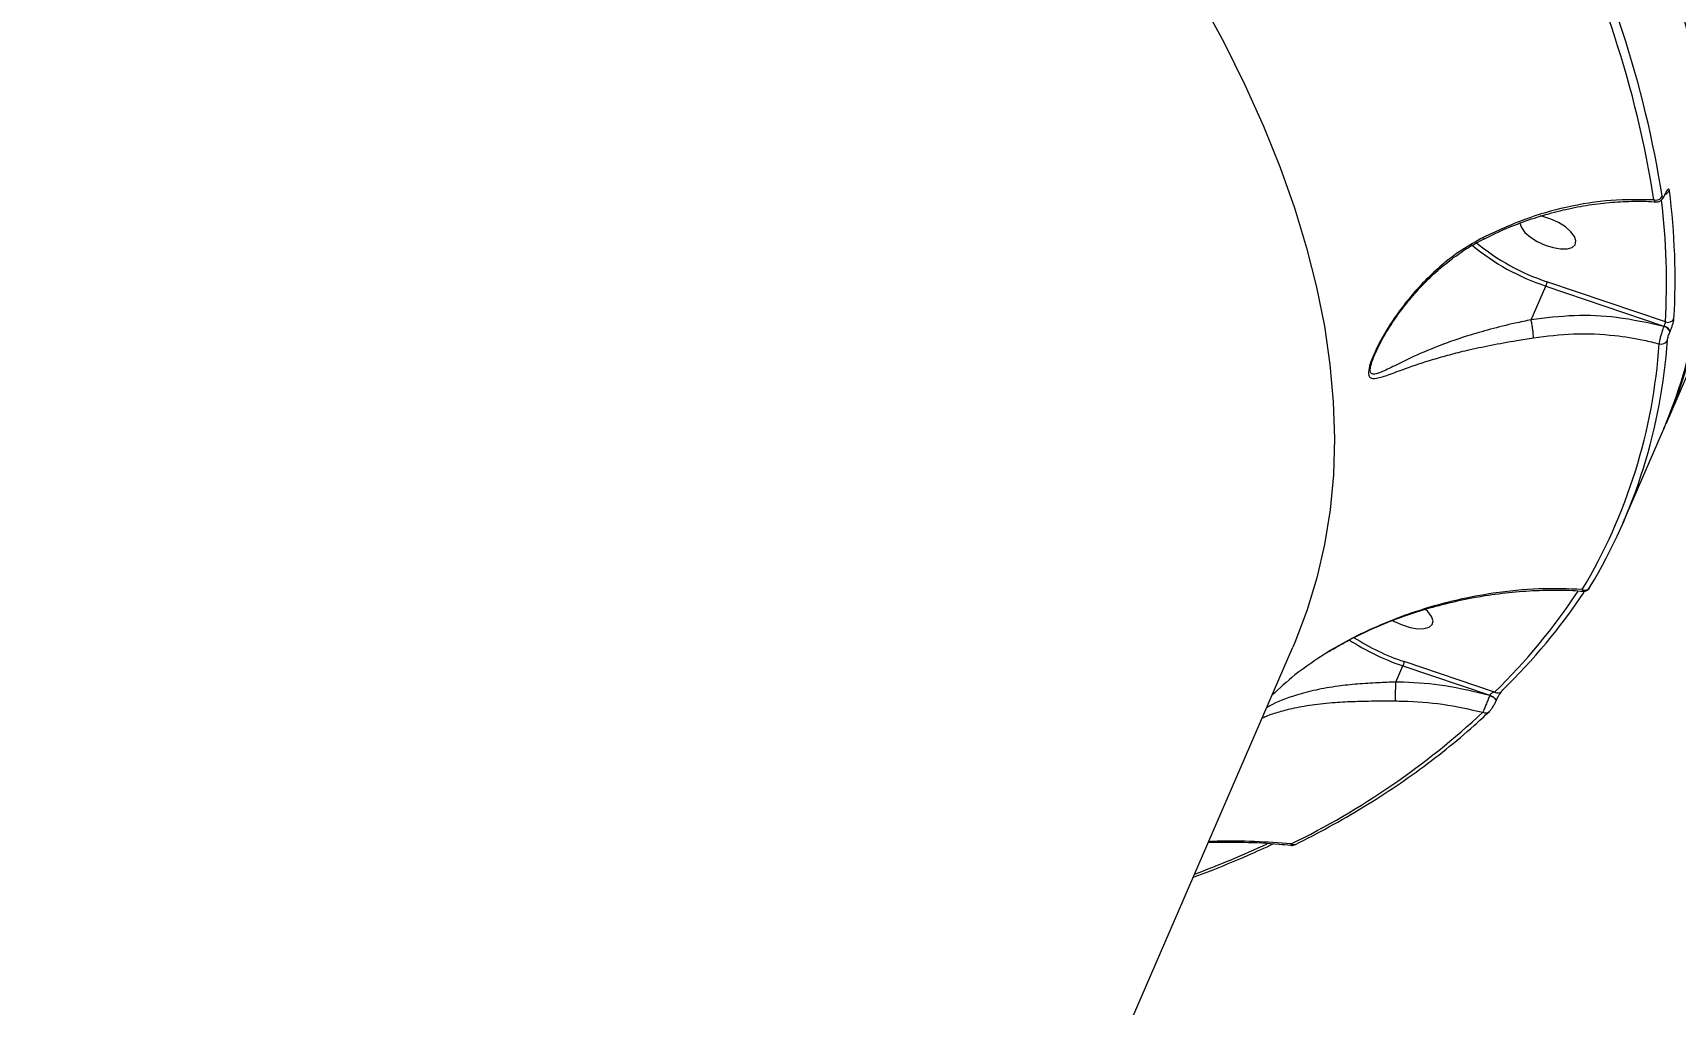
# Model space of a CAD drawing. Header units: millimetres. Extents: x -5238 to 5144, y -3542 to 5092.
# Drawn here: x 2874.9 to 3120.8, y 1143.1 to 1288.6 of the extents above; entities that cross this region are included whole.
import ezdxf

# ---------------------------------------------------------------- set-up
doc = ezdxf.new("R2010")
doc.units = ezdxf.units.MM
for name, color, linetype in [('DIKOM_ОБЪЕКТ', 7, 'Continuous'), ('DIKOM_РАЗМЕР_ЗОНА', 7, 'Continuous'), ('DIKOM_РАЗМЕР_ОБЪЕКТА', 7, 'Continuous')]:
    doc.layers.add(name, color=color, linetype=linetype)
doc.styles.add('style1', font='arial.ttf', dxfattribs={"width": 0.8})
doc.dimstyles.new('1-50', dxfattribs={"dimtxt": 300, "dimasz": 200, "dimexe": 100, "dimexo": 0, "dimgap": 100, "dimtad": 1, "dimtxsty": 'style1', "dimcen": 200, "dimclrd": 7, "dimclre": 7, "dimclrt": 7, "dimadec": 1, "dimazin": 2, "dimtfac": 1, "dimtmove": 0, "dimatfit": 2, "dimfxl": 0, "dimlwd": 25, "dimlwe": 18, "dimarcsym": 0})

# ---------------------------------------------------------------- blocks, each defined once
blk = doc.blocks.new('*D1')
at = {"layer": 'Defpoints', "color": 0, "transparency": 16777216}
for p in [(-4787.63, 5091.56), (3144.22, 5091.56), (-2554.16, -2403.28)]:
    blk.add_point(p, dxfattribs=at)
at = {"layer": 'DIKOM_РАЗМЕР_ЗОНА', "color": 7, "lineweight": 18, "transparency": 16777216}
for p, q in [((3144.22, 5091.56), (-4887.63, 5091.56)), ((-2554.16, -2403.28), (-4887.63, -2403.28))]:
    blk.add_line(p, q, dxfattribs=at)
at = {"layer": 'DIKOM_РАЗМЕР_ЗОНА', "color": 7, "lineweight": 25, "transparency": 16777216}
blk.add_line((-4787.63, -2203.28), (-4787.63, 4891.56), dxfattribs=at)
at = {"layer": 'DIKOM_РАЗМЕР_ЗОНА', "color": 7, "transparency": 16777216}
for points in [[(-4820.97, 4891.56), (-4754.3, 4891.56), (-4787.63, 5091.56)], [(-4820.97, -2203.28), (-4754.3, -2203.28), (-4787.63, -2403.28)]]:
    blk.add_solid(points, dxfattribs=at)
at = {"layer": 'DIKOM_РАЗМЕР_ЗОНА', "color": 7, "transparency": 16777216, "insert": (-5040.81, 1344.14), "char_height": 300, "attachment_point": 5, "rotation": 90, "style": 'style1'}
blk.add_mtext('7500', dxfattribs=at)
blk = doc.blocks.new('*D2')
at = {"layer": 'Defpoints', "color": 0, "transparency": 16777216}
for p in [(5144.22, 2720.02), (-4054.16, -903.28), (5144.22, -3441.88)]:
    blk.add_point(p, dxfattribs=at)
at = {"layer": 'DIKOM_РАЗМЕР_ЗОНА', "color": 7, "lineweight": 18, "transparency": 16777216}
for p, q in [((5144.22, 2720.02), (5144.22, -3541.88)), ((-4054.16, -903.28), (-4054.16, -3541.88))]:
    blk.add_line(p, q, dxfattribs=at)
at = {"layer": 'DIKOM_РАЗМЕР_ЗОНА', "color": 7, "lineweight": 25, "transparency": 16777216}
blk.add_line((-3854.16, -3441.88), (4944.22, -3441.88), dxfattribs=at)
at = {"layer": 'DIKOM_РАЗМЕР_ЗОНА', "color": 7, "transparency": 16777216}
for points in [[(-3854.16, -3408.54), (-3854.16, -3475.21), (-4054.16, -3441.88)], [(4944.22, -3408.54), (4944.22, -3475.21), (5144.22, -3441.88)]]:
    blk.add_solid(points, dxfattribs=at)
at = {"layer": 'DIKOM_РАЗМЕР_ЗОНА', "color": 7, "transparency": 16777216, "insert": (545.03, -3188.7), "char_height": 300, "attachment_point": 5, "style": 'style1'}
blk.add_mtext('9200', dxfattribs=at)
blk = doc.blocks.new('*D3')
at = {"layer": 'Defpoints', "color": 0, "transparency": 16777216}
for p in [(3889.93, 2956), (-2405.68, -161.05), (3889.93, -2949.28)]:
    blk.add_point(p, dxfattribs=at)
at = {"layer": 'DIKOM_РАЗМЕР_ОБЪЕКТА', "color": 7, "lineweight": 18, "transparency": 16777216}
for p, q in [((3889.93, 2956), (3889.93, -3049.28)), ((-2405.68, -161.05), (-2405.68, -3049.28))]:
    blk.add_line(p, q, dxfattribs=at)
at = {"layer": 'DIKOM_РАЗМЕР_ОБЪЕКТА', "color": 7, "lineweight": 25, "transparency": 16777216}
blk.add_line((-2205.68, -2949.28), (3689.93, -2949.28), dxfattribs=at)
at = {"layer": 'DIKOM_РАЗМЕР_ОБЪЕКТА', "color": 7, "transparency": 16777216}
for points in [[(-2205.68, -2915.95), (-2205.68, -2982.61), (-2405.68, -2949.28)], [(3689.93, -2915.95), (3689.93, -2982.61), (3889.93, -2949.28)]]:
    blk.add_solid(points, dxfattribs=at)
at = {"layer": 'DIKOM_РАЗМЕР_ОБЪЕКТА', "color": 7, "transparency": 16777216, "insert": (742.13, -2696.01), "char_height": 300, "attachment_point": 5, "style": 'style1'}
blk.add_mtext('6300', dxfattribs=at)

msp = doc.modelspace()

# ---------------------------------------------------------------- linework, layer by layer
at = {"layer": 'DIKOM_ОБЪЕКТ', "color": 7, "linetype": 'Continuous', "lineweight": 15}
for p, q in [((3119.251, 1264.289), (3119.279, 1264.355)), ((3119.293, 1264.47), (3119.265, 1264.404)), ((3100.98, 1261.063), (3100.594, 1261.148)), ((3099.23, 1245.601), (3101.415, 1250.648)), ((3101.415, 1250.648), (3119.11, 1244.634)), ((3119.33, 1245.267), (3101.597, 1251.294)), ((3119.11, 1244.634), (3119.09, 1244.589)), ((3119.49, 1230.118), (3125.23, 1243.372)), ((3120.021, 1243.79), (3120.04, 1243.836)), ((3113.035, 1215.213), (3118.775, 1228.467)), ((2947.098, 927.676), (3063.549, 1196.568)), ((3078.958, 1191.31), (3080.014, 1193.749)), ((3080.014, 1193.749), (3093.043, 1189.352)), ((3093.761, 1189.816), (3080.195, 1194.395)), ((3078.958, 1191.31), (3078.957, 1191.304)), ((3093.043, 1189.352), (3093.031, 1189.325)), ((3093.95, 1188.459), (3093.904, 1188.393)), ((3093.95, 1188.459), (3093.962, 1188.486))]:
    msp.add_line(p, q, dxfattribs=at)
at = {"layer": 'DIKOM_ОБЪЕКТ', "color": 7, "linetype": 'Continuous', "lineweight": 15, "flags": 128}
for points in [[(3049.842, 1293.403), (3053.271, 1287.067), (3056.384, 1280.788), (3059.178, 1274.572), (3061.649, 1268.425), (3063.796, 1262.352), (3065.617, 1256.359), (3067.11, 1250.452), (3068.273, 1244.636), (3069.106, 1238.916), (3069.607, 1233.298), (3069.777, 1227.787), (3069.615, 1222.389), (3069.121, 1217.107), (3068.295, 1211.948), (3067.14, 1206.916), (3065.654, 1202.015), (3063.841, 1197.251), (3063.549, 1196.568)], [(3119.252, 1264.292), (3119.263, 1264.331), (3119.265, 1264.404)], [(3119.278, 1264.353), (3119.292, 1264.397), (3119.293, 1264.47)], [(3097.544, 1260.113), (3097.547, 1260.067), (3097.765, 1259.404), (3098.305, 1258.686), (3099.125, 1257.972), (3100.156, 1257.32), (3101.317, 1256.782), (3102.512, 1256.402), (3103.645, 1256.211), (3104.624, 1256.224), (3105.37, 1256.44), (3105.823, 1256.842), (3105.945, 1257.398), (3105.727, 1258.061), (3105.186, 1258.778), (3104.367, 1259.492), (3103.335, 1260.145), (3102.175, 1260.683), (3100.98, 1261.063), (3100.98, 1261.063)], [(3078.523, 1200.552), (3078.756, 1200.421), (3079.916, 1199.883), (3081.112, 1199.503), (3082.245, 1199.312), (3083.224, 1199.325), (3083.97, 1199.542), (3084.422, 1199.944), (3084.545, 1200.499), (3084.326, 1201.162), (3083.786, 1201.88), (3083.433, 1202.218)], [(3093.031, 1189.325), (3093.256, 1189.235), (3093.467, 1189.124), (3093.653, 1188.996), (3093.802, 1188.861), (3093.907, 1188.725), (3093.96, 1188.597), (3093.959, 1188.484), (3093.95, 1188.459)], [(3093.043, 1189.352), (3093.267, 1189.262), (3093.479, 1189.151), (3093.665, 1189.023), (3093.814, 1188.888), (3093.919, 1188.752), (3093.972, 1188.624), (3093.971, 1188.511), (3093.964, 1188.491)], [(3094.811, 1189.92), (3094.905, 1190.028), (3094.991, 1190.18)]]:
    msp.add_lwpolyline(points, dxfattribs=at)
at = {"layer": 'DIKOM_ОБЪЕКТ', "color": 7, "linetype": 'Continuous', "lineweight": 15}
for centre, radius, start, end in [((2963.88, 1239.536), 155.608, 8.8722, 27.53491), ((2964.763, 1240.047), 155.949, 8.8719, 27.53505), ((3144.22, 3091.556), 2000, 243.707735, 266.4319), ((3117.887, 1264.574), 1.07, 255.89726, 333.62105), ((3119.025, 1265.359), 0.999, 285.04505, 335.04273), ((3018.238, 1251.672), 102.554, 356.69652, 7.43218), ((3017.556, 1251.159), 101.945, 356.68639, 6.94449), ((3040.479, 1263.723), 85.854, 336.35856, 359.86674), ((3040.713, 1261.844), 84.897, 336.85012, 359.42219), ((3111.928, 1282.517), 33.558, 230.09232, 251.74363), ((3111.839, 1282.293), 32.647, 230.39797, 251.71682), ((3118.867, 1243.387), 1.223, 19.2751, 79.44738), ((3118.887, 1243.433), 1.222, 19.25172, 79.47076), ((3119.703, 1246.225), 1.028, 248.72536, 333.27236), ((3036.336, 1247.458), 82.253, 329.07706, 356.18618), ((3037.379, 1247.984), 82.433, 329.07656, 356.18656), ((3118.718, 1242.957), 1.018, 252.25876, 333.46454), ((3107.272, 1206.025), 0.916, 245.92766, 333.92754), ((3032.358, 1253.236), 88.275, 314.07467, 326.83868), ((3033.335, 1253.85), 88.631, 314.07941, 326.39856), ((3091.699, 1228.042), 35.56, 237.74723, 251.12437), ((3091.819, 1228.319), 36.53, 237.16724, 251.14701), ((3094.216, 1190.577), 0.886, 239.12712, 312.19358), ((3011.254, 1273.61), 118.561, 296.04111, 312.92643), ((3092.396, 1187.577), 0.875, 243.15562, 311.55625), ((2989.562, 1319.598), 167.863, 290.66915, 294.69999), ((3063.709, 1167.774), 0.798, 239.53697, 295.28118)]:
    msp.add_arc(centre, radius, start, end, dxfattribs=at)
for points, knots in [([(3125.637, 1261.302), (3125.659, 1262.015), (3125.734, 1264.516), (3125.555, 1268.909), (3125.104, 1274.475), (3124.339, 1280.139), (3123.284, 1285.887), (3121.933, 1291.719), (3120.289, 1297.629), (3118.353, 1303.612), (3116.127, 1309.664), (3113.611, 1315.78), (3110.81, 1321.956), (3107.723, 1328.185), (3104.354, 1334.465), (3100.706, 1340.79), (3096.781, 1347.155), (3092.582, 1353.555), (3088.113, 1359.986), (3083.377, 1366.444), (3078.378, 1372.922), (3073.12, 1379.416), (3067.606, 1385.921), (3061.841, 1392.434), (3055.828, 1398.948), (3049.574, 1405.459), (3043.082, 1411.961), (3036.357, 1418.451), (3029.405, 1424.924), (3022.23, 1431.374), (3014.839, 1437.796), (3007.236, 1444.187), (2999.427, 1450.541), (2991.418, 1456.853), (2983.216, 1463.119), (2974.826, 1469.334), (2966.254, 1475.493), (2957.508, 1481.592), (2948.593, 1487.627), (2939.517, 1493.592), (2930.286, 1499.483), (2920.907, 1505.296), (2911.388, 1511.027), (2901.734, 1516.671), (2891.955, 1522.224), (2882.055, 1527.68), (2873.159, 1532.448), (2867.541, 1535.37), (2865.293, 1536.539)], [0, 0, 0, 0, 0.0088209, 0.0309505, 0.0530921, 0.0752453, 0.097409, 0.1195825, 0.1417638, 0.1639522, 0.1861457, 0.208344, 0.2305454, 0.2527491, 0.2749542, 0.2971604, 0.3193671, 0.3415734, 0.3637795, 0.3859847, 0.4081892, 0.4303927, 0.4525952, 0.4747967, 0.4969973, 0.5191965, 0.541395, 0.5635922, 0.5857888, 0.6079841, 0.6301785, 0.6523721, 0.6745648, 0.6967567, 0.7189481, 0.7411389, 0.7633286, 0.7855178, 0.8077068, 0.8298953, 0.8520828, 0.8742703, 0.8964575, 0.9186442, 0.9408305, 0.9630167, 0.9852027, 1, 1, 1, 1]), ([(3117.935, 1263.245), (3118.044, 1263.244), (3118.258, 1263.243), (3118.546, 1263.368), (3118.789, 1263.549), (3119.012, 1263.818), (3119.156, 1264.065), (3119.236, 1264.261), (3119.25, 1264.294)], [0, 0, 0, 0, 0.1674338, 0.3289991, 0.485255, 0.6652638, 0.9448353, 1, 1, 1, 1]), ([(3119.265, 1264.404), (3119.226, 1264.321), (3119.148, 1264.154), (3119.034, 1263.999), (3118.939, 1263.937), (3118.873, 1263.972), (3118.854, 1264.059), (3118.846, 1264.098)], [0, 0, 0, 0, 0.2039171, 0.408021, 0.6134986, 0.826512, 1, 1, 1, 1]), ([(3119.279, 1264.353), (3119.284, 1264.364), (3119.32, 1264.455), (3119.38, 1264.567), (3119.436, 1264.66), (3119.441, 1264.666), (3119.443, 1264.668)], [0, 0, 0, 0, 0.0568574, 0.4661702, 0.7907391, 1, 1, 1, 1]), ([(3119.93, 1264.938), (3119.917, 1264.997), (3119.889, 1265.131), (3119.789, 1265.182), (3119.643, 1265.086), (3119.471, 1264.85), (3119.352, 1264.597), (3119.293, 1264.47)], [0, 0, 0, 0, 0.1741696, 0.3896028, 0.595838, 0.7979036, 1, 1, 1, 1]), ([(3117.626, 1263.536), (3115.507, 1263.58), (3111.213, 1263.671), (3104.659, 1262.597), (3098.174, 1260.764), (3094.108, 1258.877), (3092.05, 1257.922)], [0, 0, 0, 0, 0.253607, 0.5139743, 0.7539696, 1, 1, 1, 1]), ([(3092.23, 1257.719), (3092.775, 1257.997), (3094.392, 1258.825), (3097.183, 1259.966), (3100.575, 1261.146), (3104.02, 1262.078), (3107.477, 1262.763), (3110.921, 1263.204), (3114.313, 1263.364), (3116.657, 1263.363), (3117.832, 1263.242), (3117.929, 1263.232)], [0, 0, 0, 0, 0.0658113, 0.1956788, 0.3266107, 0.4584282, 0.5906972, 0.7227392, 0.8553176, 0.9881148, 1, 1, 1, 1]), ([(3117.626, 1263.536), (3117.667, 1263.453), (3117.749, 1263.284), (3117.871, 1263.263), (3117.932, 1263.252)], [0, 0, 0, 0, 0.4935167, 1, 1, 1, 1]), ([(3092.05, 1257.922), (3090.964, 1257.317), (3088.776, 1256.097), (3085.126, 1253.277), (3081.236, 1249.363), (3078.111, 1245.043), (3076.32, 1241.824), (3075.477, 1239.96), (3074.982, 1238.566), (3074.808, 1237.423), (3075.148, 1236.774), (3076.166, 1236.771), (3077.938, 1237.372), (3080.715, 1238.411), (3083.794, 1239.457), (3087.013, 1240.371), (3089.866, 1241.086), (3093.199, 1241.803), (3096.558, 1242.419), (3098.742, 1242.774), (3099.58, 1242.91)], [0, 0, 0, 0, 0.0563535, 0.1136147, 0.2103704, 0.309984, 0.3619803, 0.388302, 0.415339, 0.4457387, 0.4740995, 0.5167985, 0.5802327, 0.6452967, 0.7405617, 0.7897119, 0.8388441, 0.8993618, 0.9613612, 1, 1, 1, 1]), ([(3075.82, 1240.387), (3075.977, 1240.737), (3076.335, 1241.534), (3077.116, 1242.998), (3078.216, 1244.832), (3079.713, 1246.988), (3081.595, 1249.334), (3083.749, 1251.637), (3086.09, 1253.753), (3088.473, 1255.55), (3090.512, 1256.873), (3091.797, 1257.503), (3092.232, 1257.716)], [0, 0, 0, 0, 0.0534474, 0.1218646, 0.2147679, 0.3252399, 0.4468589, 0.5824689, 0.7090451, 0.8290684, 0.9422669, 1, 1, 1, 1]), ([(3092.05, 1257.922), (3092.07, 1257.894), (3092.128, 1257.814), (3092.193, 1257.738), (3092.202, 1257.761), (3092.205, 1257.77)], [0, 0, 0, 0, 0.2492545, 0.7239336, 1, 1, 1, 1]), ([(3101.597, 1251.294), (3101.596, 1251.285), (3101.596, 1251.266), (3101.59, 1251.211), (3101.571, 1251.112), (3101.53, 1250.959), (3101.476, 1250.795), (3101.435, 1250.697), (3101.415, 1250.648)], [0, 0, 0, 0, 0.0702902, 0.1414679, 0.356118, 0.570775, 0.7853056, 1, 1, 1, 1]), ([(3099.229, 1245.595), (3099.228, 1245.595), (3098.423, 1245.416), (3096.336, 1244.986), (3093.103, 1244.18), (3088.987, 1243), (3084.688, 1241.447), (3080.986, 1239.822), (3078.207, 1238.389), (3076.458, 1237.562), (3075.414, 1237.329), (3075.085, 1237.806), (3075.17, 1238.489), (3075.387, 1239.288), (3075.577, 1239.852), (3075.805, 1240.345), (3075.823, 1240.385)], [0, 0, 0, 0, 0.0000561, 0.0631959, 0.1645362, 0.2660119, 0.4269111, 0.5880362, 0.6936083, 0.7987553, 0.86582, 0.9086541, 0.9446503, 0.954521, 0.9963018, 1, 1, 1, 1]), ([(3099.23, 1245.601), (3099.229, 1245.6), (3099.228, 1245.598), (3099.229, 1245.596), (3099.229, 1245.595)], [0, 0, 0, 0, 0.6127096, 1, 1, 1, 1]), ([(3099.58, 1242.91), (3099.58, 1242.929), (3099.581, 1243.003), (3099.574, 1243.225), (3099.538, 1243.662), (3099.458, 1244.295), (3099.351, 1244.977), (3099.27, 1245.389), (3099.229, 1245.595)], [0, 0, 0, 0, 0.0381013, 0.1492037, 0.3618937, 0.5745925, 0.7873101, 1, 1, 1, 1]), ([(3119.09, 1244.589), (3116.755, 1245.106), (3112.361, 1246.08), (3105.629, 1246.369), (3101.379, 1245.859), (3099.23, 1245.601)], [0, 0, 0, 0, 0.3593289, 0.6759002, 1, 1, 1, 1]), ([(3119.09, 1244.589), (3119.042, 1244.46), (3118.921, 1244.136), (3118.734, 1243.552), (3118.562, 1242.918), (3118.441, 1242.353), (3118.419, 1242.109), (3118.408, 1241.987)], [0, 0, 0, 0, 0.1423863, 0.3572483, 0.5716608, 0.785745, 1, 1, 1, 1]), ([(3119.33, 1245.267), (3119.324, 1245.238), (3119.311, 1245.179), (3119.268, 1245.042), (3119.213, 1244.887), (3119.157, 1244.745), (3119.123, 1244.666), (3119.11, 1244.634)], [0, 0, 0, 0, 0.2150431, 0.4300252, 0.6448157, 0.8592774, 1, 1, 1, 1]), ([(3120.04, 1243.836), (3120.08, 1243.93), (3120.18, 1244.169), (3120.336, 1244.599), (3120.483, 1245.069), (3120.589, 1245.489), (3120.61, 1245.671), (3120.621, 1245.763)], [0, 0, 0, 0, 0.1408019, 0.355281, 0.5700311, 0.7849841, 1, 1, 1, 1]), ([(3099.58, 1242.91), (3101.582, 1243.158), (3105.633, 1243.658), (3111.206, 1243.379), (3115.473, 1242.72), (3117.646, 1242.177), (3118.408, 1241.987)], [0, 0, 0, 0, 0.3181951, 0.6439605, 0.8752452, 1, 1, 1, 1]), ([(3119.629, 1242.502), (3119.637, 1242.563), (3119.652, 1242.684), (3119.724, 1242.964), (3119.822, 1243.277), (3119.927, 1243.566), (3119.994, 1243.727), (3120.021, 1243.79)], [0, 0, 0, 0, 0.2143548, 0.4284659, 0.6429238, 0.8577555, 1, 1, 1, 1]), ([(3106.898, 1205.189), (3104.734, 1205.265), (3100.376, 1205.418), (3094.074, 1204.79), (3087.33, 1203.534), (3081.497, 1201.829), (3076.2, 1199.717), (3072.329, 1197.891), (3069.878, 1196.462), (3068.693, 1195.771)], [0, 0, 0, 0, 0.1738779, 0.3501383, 0.4880585, 0.6922736, 0.7971161, 0.9019352, 1, 1, 1, 1]), ([(3068.708, 1195.755), (3069.562, 1196.266), (3071.472, 1197.407), (3074.595, 1198.951), (3078.061, 1200.441), (3081.696, 1201.748), (3085.479, 1202.865), (3089.387, 1203.777), (3093.389, 1204.468), (3097.444, 1204.931), (3101.483, 1205.128), (3104.692, 1205.125), (3106.504, 1204.964), (3107.026, 1204.918)], [0, 0, 0, 0, 0.071208, 0.1592366, 0.2499628, 0.3436276, 0.4403141, 0.5399372, 0.6422137, 0.7465758, 0.8522679, 0.9574447, 1, 1, 1, 1]), ([(3106.898, 1205.189), (3106.9, 1205.171), (3106.914, 1205.047), (3106.947, 1204.925), (3107.012, 1204.942), (3107.027, 1204.946)], [0, 0, 0, 0, 0.1153227, 0.7907673, 1, 1, 1, 1]), ([(3107.025, 1204.929), (3107.03, 1204.928), (3107.131, 1204.902), (3107.323, 1204.942), (3107.557, 1205.023), (3107.733, 1205.14), (3107.852, 1205.256), (3107.933, 1205.355), (3107.993, 1205.441), (3108.032, 1205.509), (3108.053, 1205.545)], [0, 0, 0, 0, 0.0120282, 0.2086249, 0.3744136, 0.516944, 0.6361341, 0.7355769, 0.8580715, 1, 1, 1, 1]), ([(3068.693, 1195.771), (3067.041, 1194.689), (3064.08, 1192.749), (3061.543, 1190.388), (3060.421, 1189.344)], [0, 0, 0, 0, 0.5578325, 1, 1, 1, 1]), ([(3068.693, 1195.771), (3068.701, 1195.761), (3068.713, 1195.744), (3068.708, 1195.754), (3068.706, 1195.758)], [0, 0, 0, 0, 0.6247192, 1, 1, 1, 1]), ([(3080.195, 1194.395), (3080.195, 1194.388), (3080.195, 1194.37), (3080.189, 1194.315), (3080.17, 1194.213), (3080.129, 1194.06), (3080.075, 1193.896), (3080.035, 1193.798), (3080.014, 1193.749)], [0, 0, 0, 0, 0.0536108, 0.1413784, 0.3560339, 0.5706754, 0.785328, 1, 1, 1, 1]), ([(3078.957, 1191.304), (3078.956, 1191.304), (3078.072, 1191.304), (3076.121, 1191.214), (3073.2, 1191.049), (3070.05, 1190.707), (3066.949, 1190.162), (3063.454, 1189.218), (3060.935, 1188.283), (3059.758, 1187.54), (3059.595, 1187.436)], [0, 0, 0, 0, 0.0000584, 0.1082486, 0.2389594, 0.3698122, 0.5326465, 0.6956896, 0.9576254, 1, 1, 1, 1]), ([(3078.93, 1188.493), (3078.93, 1188.504), (3078.93, 1188.588), (3078.932, 1188.834), (3078.937, 1189.346), (3078.943, 1189.985), (3078.95, 1190.675), (3078.955, 1191.094), (3078.957, 1191.304)], [0, 0, 0, 0, 0.025982, 0.2095721, 0.4071791, 0.6048018, 0.8023862, 1, 1, 1, 1]), ([(3093.031, 1189.325), (3090.801, 1189.86), (3086.572, 1190.874), (3081.803, 1191.265), (3079.347, 1191.304), (3078.958, 1191.31)], [0, 0, 0, 0, 0.4843485, 0.9185202, 1, 1, 1, 1]), ([(3058.938, 1185.92), (3059.087, 1185.997), (3059.736, 1186.334), (3061.281, 1186.821), (3063.559, 1187.44), (3066.39, 1187.951), (3069.573, 1188.289), (3072.865, 1188.458), (3075.935, 1188.507), (3077.994, 1188.498), (3078.93, 1188.493)], [0, 0, 0, 0, 0.0389769, 0.1704177, 0.3018189, 0.4614861, 0.6250669, 0.7550049, 0.8886928, 1, 1, 1, 1]), ([(3078.93, 1188.493), (3079.305, 1188.489), (3081.664, 1188.466), (3086.088, 1188.13), (3090.004, 1187.247), (3092.001, 1186.797)], [0, 0, 0, 0, 0.0849743, 0.5334679, 1, 1, 1, 1]), ([(3093.031, 1189.325), (3092.997, 1189.239), (3092.884, 1188.953), (3092.663, 1188.403), (3092.394, 1187.739), (3092.152, 1187.15), (3092.051, 1186.914), (3092.001, 1186.797)], [0, 0, 0, 0, 0.0942839, 0.3122798, 0.5412161, 0.7714159, 1, 1, 1, 1]), ([(3092.97, 1186.93), (3093.001, 1186.956), (3093.14, 1187.07), (3093.319, 1187.326), (3093.587, 1187.735), (3093.81, 1188.143), (3093.905, 1188.367), (3093.941, 1188.452)], [0, 0, 0, 0, 0.073717, 0.3290898, 0.6069424, 0.8509468, 1, 1, 1, 1]), ([(3093.761, 1189.816), (3093.696, 1189.805), (3093.569, 1189.784), (3093.371, 1189.693), (3093.212, 1189.579), (3093.119, 1189.479), (3093.071, 1189.409), (3093.053, 1189.373), (3093.043, 1189.352)], [0, 0, 0, 0, 0.2685696, 0.5227875, 0.742578, 0.8691935, 0.9242349, 1, 1, 1, 1]), ([(3093.966, 1188.49), (3093.99, 1188.545), (3094.057, 1188.702), (3094.172, 1188.932), (3094.258, 1189.081), (3094.282, 1189.122)], [0, 0, 0, 0, 0.2827957, 0.8047927, 1, 1, 1, 1]), ([(3094.282, 1189.122), (3094.326, 1189.202), (3094.443, 1189.412), (3094.619, 1189.677), (3094.749, 1189.853), (3094.815, 1189.924), (3094.812, 1189.921), (3094.812, 1189.921)], [0, 0, 0, 0, 0.1956339, 0.5118338, 0.7720472, 0.9482959, 1, 1, 1, 1]), ([(3064.05, 1167.052), (3065.016, 1167.544), (3067.815, 1168.971), (3072.255, 1171.456), (3077.28, 1174.559), (3082.038, 1177.821), (3086.526, 1181.239), (3090.15, 1184.289), (3092.228, 1186.226), (3092.982, 1186.928)], [0, 0, 0, 0, 0.0864558, 0.2506175, 0.4147435, 0.5788122, 0.7428159, 0.9067418, 1, 1, 1, 1]), ([(3048.633, 1162.125), (3049.365, 1162.39), (3052.193, 1163.413), (3056.2, 1165.067), (3059.37, 1166.525), (3060.623, 1167.102)], [0, 0, 0, 0, 0.1743451, 0.6735752, 1, 1, 1, 1]), ([(3050.89, 1167.336), (3052.668, 1167.348), (3056.248, 1167.373), (3060.352, 1167.193), (3062.643, 1166.942), (3063.202, 1166.881)], [0, 0, 0, 0, 0.4275465, 0.8604159, 1, 1, 1, 1]), ([(3063.304, 1167.086), (3059.64, 1167.351), (3055.565, 1167.647), (3051.349, 1167.437), (3050.924, 1167.416)], [0, 0, 0, 0, 0.8991982, 1, 1, 1, 1]), ([(3063.304, 1167.086), (3063.254, 1166.979), (3063.191, 1166.844), (3063.201, 1166.886), (3063.203, 1166.895)], [0, 0, 0, 0, 0.7842487, 1, 1, 1, 1]), ([(3063.203, 1166.875), (3063.284, 1166.869), (3063.502, 1166.854), (3063.786, 1166.927), (3063.966, 1167.024), (3064.043, 1167.065)], [0, 0, 0, 0, 0.2542452, 0.6808923, 1, 1, 1, 1])]:
    msp.add_open_spline(points, degree=3, knots=knots, dxfattribs=at)

# ---------------------------------------------------------------- dimensions: what is measured, and where the dimension line sits
at = {"layer": 'DIKOM_РАЗМЕР_ЗОНА'}
dim = msp.add_linear_dim(base=(-4787.635, 5091.556), p1=(-2554.164, -2403.276), p2=(3144.22, 5091.556), angle=90, text='7500', dimstyle='1-50', dxfattribs=at)
dim.commit()
dim.dimension.update_dxf_attribs({"geometry": '*D1', "text_midpoint": (-4787.635, 1344.14), "dimtype": 160})
dim = msp.add_linear_dim(base=(5144.22, -3441.876), p1=(-4054.164, -903.276), p2=(5144.22, 2720.022), text='9200', dimstyle='1-50', dxfattribs=at)
dim.commit()
dim.dimension.update_dxf_attribs({"geometry": '*D2', "text_midpoint": (545.028, -3441.876), "dimtype": 160})
at = {"layer": 'DIKOM_РАЗМЕР_ОБЪЕКТА'}
dim = msp.add_linear_dim(base=(3889.931, -2949.281), p1=(-2405.679, -161.052), p2=(3889.931, 2956.002), text='6300', dimstyle='1-50', dxfattribs=at)
dim.commit()
dim.dimension.update_dxf_attribs({"geometry": '*D3', "text_midpoint": (742.126, -2949.281), "dimtype": 160})

doc.saveas('drawing.dxf')
